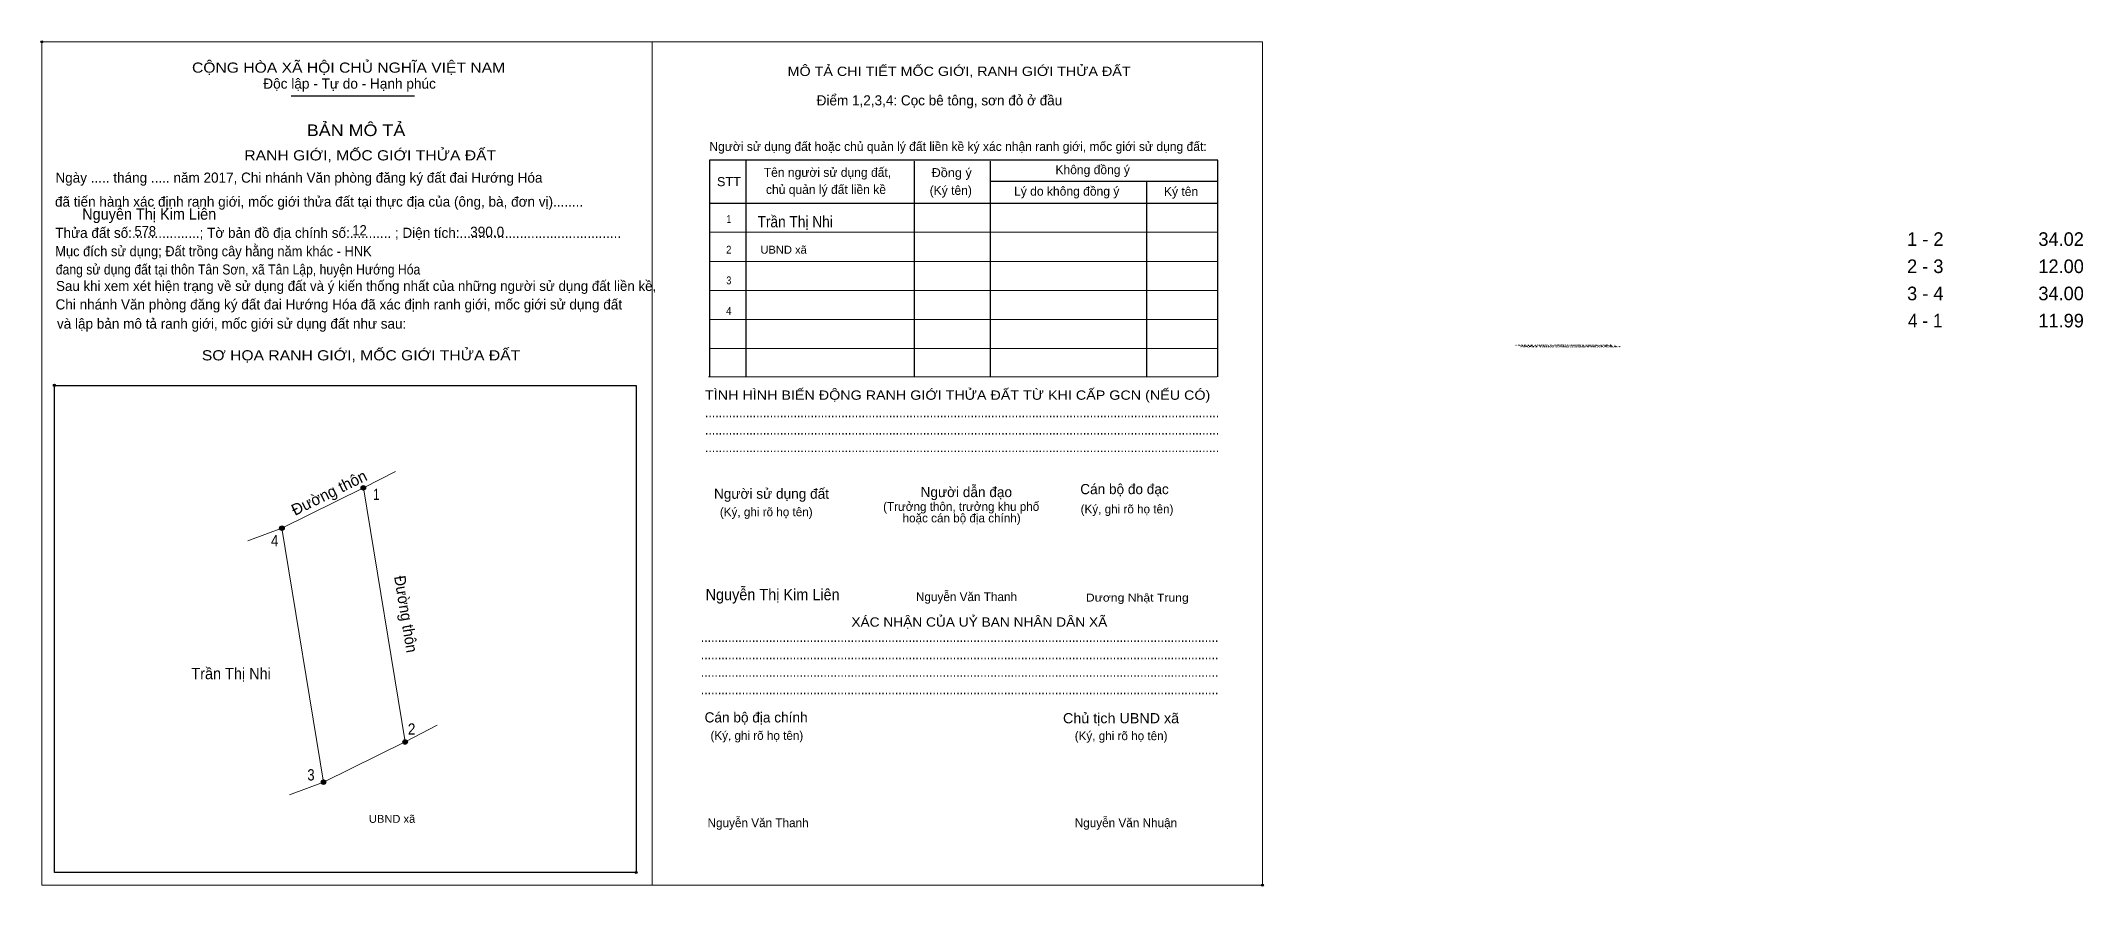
# Model space of a CAD drawing. Header units: metres. Extents: x 548115 to 548385, y 1837708 to 1837820.
import ezdxf
from ezdxf.enums import TextEntityAlignment as Align

# ---------------------------------------------------------------- set-up
doc = ezdxf.new("R2010")
doc.units = ezdxf.units.M
doc.header["$LTSCALE"] = 0.53
doc.header["$PDMODE"] = 32
doc.header["$PDSIZE"] = 0.265
for name, color, linetype, lineweight in [('1', 7, 'Continuous', 25), ('10', 7, 'Continuous', 13), ('11', 7, 'Continuous', 25), ('2', 7, 'Continuous', 13), ('27', 7, 'Continuous', 13)]:
    doc.layers.add(name, color=color, linetype=linetype, lineweight=lineweight)
for name, color, linetype in [('15', 7, 'Continuous'), ('36', 7, 'Continuous'), ('52', 7, 'Continuous'), ('6', 7, 'Continuous'), ('60', 7, 'Continuous'), ('9', 7, 'Continuous')]:
    doc.layers.add(name, color=color, linetype=linetype)

msp = doc.modelspace()

# ---------------------------------------------------------------- hatches: boundary and pattern name
at = {"layer": '11'}
for points in [[(548157.949, 1837761.06, 1), (548157.351, 1837761.06, 1)], [(548147.199, 1837755.74, 1), (548146.601, 1837755.74, 1)], [(548163.459, 1837727.49, 1), (548162.861, 1837727.49, 1)], [(548152.689, 1837722.19, 1), (548152.091, 1837722.19, 1)], [(548152.689, 1837722.19, 1), (548152.091, 1837722.19, 1)]]:
    msp.add_hatch(color=256, dxfattribs=at).paths.add_polyline_path(points)

# ---------------------------------------------------------------- linework, layer by layer
at = {"layer": '1'}
for p, q in [((548148.1, 1837812.85), (548164.38, 1837812.85)), ((548208.15, 1837804.35), (548208.15, 1837775.74)), ((548230.37, 1837804.24), (548230.37, 1837775.74)), ((548240.4, 1837804.24), (548240.4, 1837775.74)), ((548240.4, 1837801.59), (548270.44, 1837801.59)), ((548261.03, 1837801.59), (548261.03, 1837775.74)), ((548203.32, 1837798.67), (548270.44, 1837798.67))]:
    msp.add_line(p, q, dxfattribs=at)
at = {"layer": '1', "lineweight": 13}
for p, q in [((548203.32, 1837794.82), (548270.44, 1837794.82)), ((548203.32, 1837790.98), (548270.44, 1837790.98)), ((548203.32, 1837787.14), (548270.44, 1837787.14)), ((548203.32, 1837783.3), (548270.44, 1837783.3)), ((548203.32, 1837779.46), (548270.44, 1837779.46)), ((548203.21, 1837775.74), (548270.32, 1837775.74))]:
    msp.add_line(p, q, dxfattribs=at)
at = {"layer": '1'}
msp.add_lwpolyline([(548270.44, 1837775.74), (548270.44, 1837804.35), (548203.32, 1837804.35), (548203.32, 1837775.74)], dxfattribs=at)
msp.add_lwpolyline([(548116.87, 1837774.6), (548193.65, 1837774.6), (548193.65, 1837710.23), (548116.87, 1837710.23)], close=True, dxfattribs=at)
for p in [(548115.21, 1837819.99), (548115.22, 1837819.99), (548116.86, 1837774.61), (548116.87, 1837774.6), (548193.65, 1837710.23), (548276.32, 1837708.57)]:
    msp.add_point(p, dxfattribs=at)
at = {"layer": '10'}
msp.add_line((548146.9, 1837755.74), (548157.65, 1837761.06), dxfattribs=at)
msp.add_lwpolyline([(548152.39, 1837722.19), (548146.9, 1837755.74), (548157.65, 1837761.06), (548163.16, 1837727.49)], close=True, dxfattribs=at)
at = {"layer": '11'}
for centre in [(548157.65, 1837761.06), (548146.9, 1837755.74), (548163.16, 1837727.49), (548152.39, 1837722.19), (548152.39, 1837722.19)]:
    msp.add_circle(centre, 0.299, dxfattribs=at)
at = {"layer": '2'}
for points in [[(548115.22, 1837819.99), (548195.77, 1837819.99), (548195.77, 1837708.57), (548115.22, 1837708.57)], [(548195.77, 1837819.99), (548276.32, 1837819.99), (548276.32, 1837708.57), (548195.77, 1837708.57)], [(548195.77, 1837819.99), (548276.32, 1837819.99), (548276.32, 1837708.57), (548195.77, 1837708.57)]]:
    msp.add_lwpolyline(points, close=True, dxfattribs=at)
at = {"layer": '27'}
for p, q in [((548157.65, 1837761.06), (548161.91, 1837763.24)), ((548146.9, 1837755.74), (548142.42, 1837754.05)), ((548163.16, 1837727.49), (548167.41, 1837729.69)), ((548152.39, 1837722.19), (548147.91, 1837720.5))]:
    msp.add_line(p, q, dxfattribs=at)

# ---------------------------------------------------------------- texts
at = {"layer": '1'}
for s, height, width, p in [('CỘNG HÒA XÃ HỘI CHỦ NGHĨA VIỆT NAM', 1.344, 1.15, (548135.03, 1837815.91)), ('RANH GIỚI, MỐC GIỚI THỬA ĐẤT', 1.345, 1.15, (548141.94, 1837804.32)), ('Đồng ý', 1.191, 1.05, (548232.66, 1837802.11)), ('STT', 1.191, 1.05, (548204.32, 1837800.92)), ('Mục đích sử dụng; Đất trồng cây hằng năm khác - HNK', 1.335, 0.95, (548116.98, 1837791.66)), ('đang sử dụng đất tại thôn Tân Sơn, xã Tân Lập, huyện Hướng Hóa', 1.335, 0.9, (548117.05, 1837789.25)), ('SƠ HỌA RANH GIỚI, MỐC GIỚI THỬA ĐẤT', 1.345, 1.15, (548136.33, 1837777.9)), ('RANH GIỚI, MỐC GIỚI THỬA ĐẤT', 0.1684, 3.55, (548309.69, 1837779.81)), ('RANH GIỚI, MỐC GIỚI THỬA ĐẤT', 0.1684, 3.55, (548310.19, 1837779.81)), ('RANH GIỚI, MỐC GIỚI THỬA ĐẤT', 0.1684, 3.55, (548310.35, 1837779.63)), ('RANH GIỚI, MỐC GIỚI THỬA ĐẤT', 0.1684, 3.55, (548310.84, 1837779.63)), ('TÌNH HÌNH BIẾN ĐỘNG RANH GIỚI THỬA ĐẤT TỪ KHI CẤP GCN (NẾU CÓ)', 1.229, 1.15, (548202.75, 1837772.7)), ('.......................................................................................................................................................', 1.344, 0.9, (548202.75, 1837770.39)), ('.......................................................................................................................................................', 1.344, 0.9, (548202.75, 1837768.09)), ('.......................................................................................................................................................', 1.344, 0.9, (548202.75, 1837765.78)), ('Dương Nhật Trung', 1.046, 1.15, (548253.02, 1837746.04)), ('........................................................................................................................................................', 1.344, 0.9, (548202.2, 1837740.7)), ('........................................................................................................................................................', 1.344, 0.9, (548202.2, 1837738.4)), ('........................................................................................................................................................', 1.344, 0.9, (548202.2, 1837736.1)), ('........................................................................................................................................................', 1.344, 0.9, (548202.2, 1837733.8)), ('Chủ tịch UBND xã', 1.345, 1.05, (548250, 1837729.96))]:
    msp.add_text(s, height=height, dxfattribs=dict(at, width=width)).set_placement(p)
for s, height, width, p in [('MÔ TẢ CHI TIẾT MỐC GIỚI, RANH GIỚI THỬA ĐẤT', 1.229, 1.15, (548236.285, 1837815.48)), ('BẢN MÔ TẢ', 1.537, 1.15, (548156.685, 1837807.54)), ('XÁC NHẬN CỦA UỶ BAN NHÂN DÂN XÃ', 1.23, 1.1, (548238.955, 1837742.72))]:
    msp.add_text(s, height=height, dxfattribs=dict(at, width=width)).set_placement(p, align=Align.CENTER)
for s, height, p in [('Độc lập - Tự do - Hạnh phúc', 1.344, (548144.44, 1837813.8)), ('Điểm 1,2,3,4: Cọc bê tông, sơn đỏ ở đầu', 1.335, (548217.49, 1837811.59)), ('Người sử dụng đất hoặc chủ quản lý đất liền kề ký xác nhận ranh giới, mốc giới sử dụng đất:', 1.191, (548203.32, 1837805.57)), ('Ngày ..... tháng ..... năm 2017, Chi nhánh Văn phòng đăng ký đất đai Hướng Hóa', 1.335, (548117, 1837801.38)), ('Tên người sử dụng đất,', 1.191, (548210.5, 1837802.15)), ('Không đồng ý', 1.191, (548249, 1837802.5)), ('chủ quản lý đất liền kề', 1.191, (548210.79, 1837799.89)), ('(Ký tên)', 1.191, (548232.4, 1837799.77)), ('Lý do không đồng ý', 1.191, (548243.54, 1837799.66)), ('Ký tên', 1.191, (548263.33, 1837799.62)), (' đã tiến hành xác định ranh giới, mốc giới thửa đất tại thực địa của (ông, bà, đơn vị)........', 1.335, (548116.45, 1837798.21)), ('Thửa đất số:..................; Tờ bản đồ địa chính số:........... ; Diện tích:...........................................', 1.335, (548116.98, 1837794.09)), ('Sau khi xem xét hiện trạng về sử dụng đất và ý kiến thống nhất của những người sử dụng đất liền kề,', 1.314, (548117.09, 1837787.08)), ('Chi nhánh Văn phòng đăng ký đất đai Hướng Hóa đã xác định ranh giới, mốc giới sử dụng đất', 1.335, (548117.02, 1837784.63)), (' và lập bản mô tả ranh giới, mốc giới sử dụng đất như sau:', 1.335, (548116.71, 1837782.09)), ('Người sử dụng đất', 1.345, (548203.93, 1837759.62)), ('Người dẫn đạo', 1.344, (548231.2, 1837759.84)), ('Cán bộ đo đạc', 1.342, (548252.28, 1837760.23)), ('(Ký, ghi rõ họ tên)', 1.152, (548204.71, 1837757.31)), ('(Ký, ghi rõ họ tên)', 1.152, (548252.33, 1837757.69)), ('Nguyễn Văn Thanh', 1.158, (548230.59, 1837746.1)), ('Cán bộ địa chính', 1.345, (548202.69, 1837730.07)), ('(Ký, ghi rõ họ tên)', 1.152, (548203.47, 1837727.77)), ('(Ký, ghi rõ họ tên)', 1.152, (548251.55, 1837727.73)), ('Nguyễn Văn Thanh', 1.158, (548203.08, 1837716.23)), ('Nguyễn Văn Nhuận', 1.158, (548251.55, 1837716.23))]:
    msp.add_text(s, height=height, dxfattribs=at).set_placement(p)
for s, p in [('(Trưởng thôn, trưởng khu phố', (548236.56, 1837758.02)), ('hoặc cán bộ địa chính)', (548236.62, 1837756.5))]:
    msp.add_text(s, height=1.152, dxfattribs=at).set_placement(p, align=Align.CENTER)
at = {"layer": '10'}
msp.add_text('Đường thôn', height=1.5, rotation=26.33, dxfattribs=at).set_placement((548148.62, 1837757.35))
at = {"layer": '10', "width": 0.95}
msp.add_text('Đường thôn', height=1.5, rotation=279.321, dxfattribs=at).set_placement((548161.7, 1837749.33))
at = {"layer": '15', "width": 0.95}
for p in [(548129.38, 1837796.49), (548211.67, 1837746.22)]:
    msp.add_text('Nguyễn Thị Kim Liên', height=1.5, dxfattribs=at).set_placement(p, align=Align.CENTER)
at = {"layer": '36'}
for s, height, width, p in [('Trần Thị Nhi', 1.5, 0.9, (548214.645, 1837795.48)), ('Trần Thị Nhi', 1.5, 0.95, (548140.19, 1837735.78)), ('UBND xã', 1.046, 1.05, (548161.44, 1837716.81))]:
    msp.add_text(s, height=height, dxfattribs=dict(at, width=width)).set_placement(p, align=Align.CENTER)
at = {"layer": '52'}
for s, p in [('1 - 2', (548363.82, 1837793.03)), ('34.02', (548381.75, 1837793.03)), ('2 - 3', (548363.815, 1837789.44)), ('12.00', (548381.75, 1837789.44)), ('3 - 4', (548363.82, 1837785.85)), ('34.00', (548381.75, 1837785.85)), ('11.99', (548381.75, 1837782.26))]:
    msp.add_text(s, height=1.794, dxfattribs=at).set_placement(p, align=Align.CENTER)
at = {"layer": '52', "width": 0.95}
msp.add_text('4 - 1', height=1.794, dxfattribs=at).set_placement((548363.815, 1837782.26), align=Align.CENTER)
at = {"layer": '6', "width": 0.95}
for s, p in [('578', (548127.44, 1837794.31)), ('12', (548156.2, 1837794.43))]:
    msp.add_text(s, height=1.34, dxfattribs=at).set_placement(p)
at = {"layer": '6'}
msp.add_text('390.0', height=1.34, dxfattribs=at).set_placement((548171.75, 1837794.22))
at = {"layer": '60'}
for s, width, p in [('1', 0.75, (548205.885, 1837796.05)), ('2', 0.9, (548205.88, 1837792)), ('3', 0.85, (548205.885, 1837787.95)), ('4', 0.95, (548205.885, 1837783.91))]:
    msp.add_text(s, height=1.046, dxfattribs=dict(at, width=width)).set_placement(p, align=Align.CENTER)
at = {"layer": '60', "width": 1.05}
msp.add_text('UBND xã', height=1.046, dxfattribs=at).set_placement((548210.06, 1837792))
at = {"layer": '9'}
for s, width, p in [('1', 0.75, (548159.36, 1837759.45)), ('4', 0.9, (548145.945, 1837753.34)), ('2', 0.9, (548164.02, 1837728.45)), ('3', 0.85, (548150.735, 1837722.4))]:
    msp.add_text(s, height=1.495, dxfattribs=dict(at, width=width)).set_placement(p, align=Align.CENTER)

doc.saveas('drawing.dxf')
